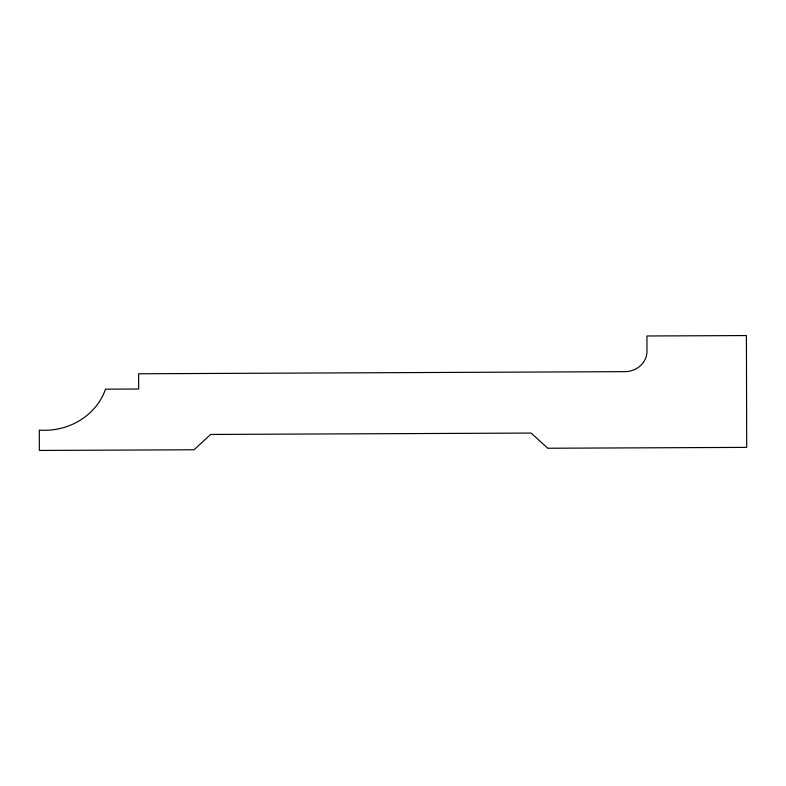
<?xml version="1.0" encoding="UTF-8"?>
<svg xmlns="http://www.w3.org/2000/svg" width="786" height="786" viewBox="0 0 786 786"><rect width="100%" height="100%" fill="white"/><g stroke="black" fill="none" stroke-linecap="round" stroke-linejoin="round"><path stroke-width="1.18" d="M210.628 434.452L194.083 449.779L39.349 450.447L39.3 430.109A63.98 58.852 -0.8 0 0 105.511 389.158L138.67 389.021L138.631 373.772L624.929 371.66A22.106 20.328 -0.8 0 0 646.976 351.234L646.937 335.986L746.415 335.553L746.7 447.381L547.763 448.246L531.139 433.066L210.628 434.452"/></g></svg>
